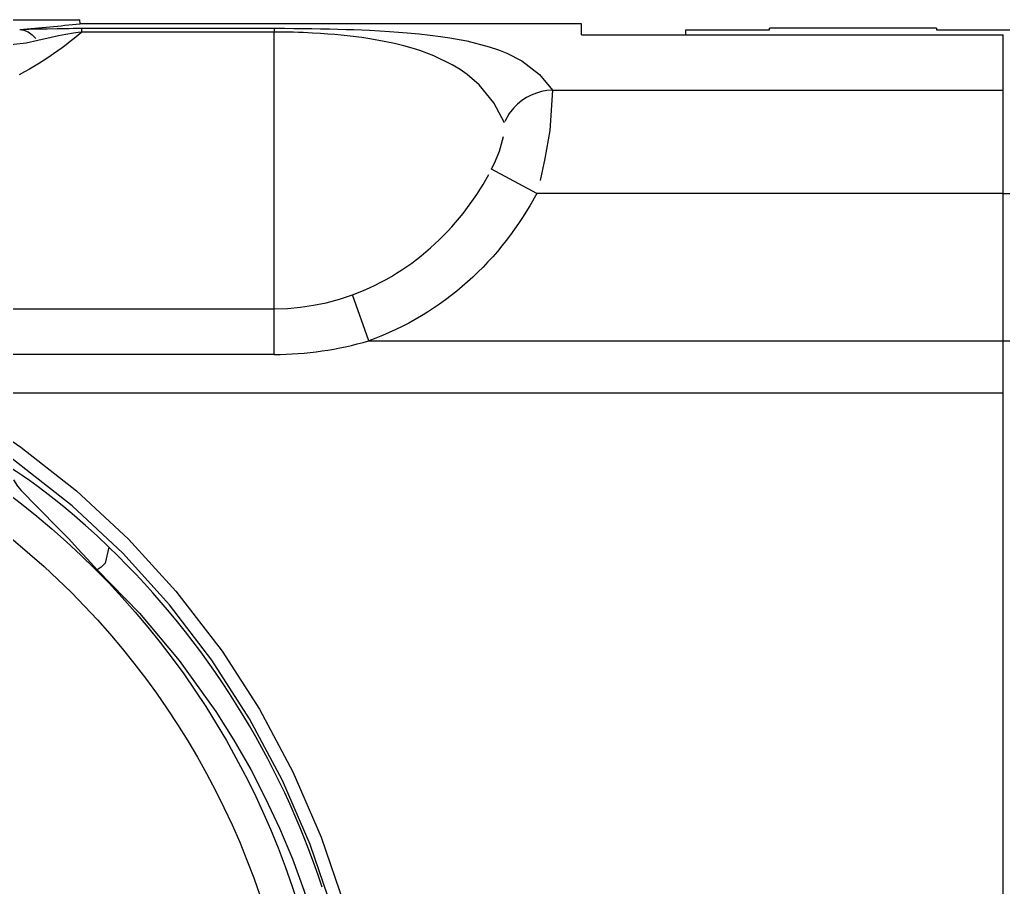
# Model space of a CAD drawing. Header units: millimetres. Extents: x 441156 to 441876, y 4514765 to 4515211.
# Drawn here: x 441593.3129 to 441593.4306, y 4515152.8766 to 4515152.9804 of the extents above; entities that cross this region are included whole.
import ezdxf

# ---------------------------------------------------------------- set-up
doc = ezdxf.new("R2010")
doc.units = ezdxf.units.MM
doc.layers.add('Terminale_sfiato', color=7, linetype='Continuous')

msp = doc.modelspace()

# ---------------------------------------------------------------- linework, layer by layer
at = {"layer": 'Terminale_sfiato', "color": 254, "linetype": 'Continuous'}
for p, q in [((441593.2525942, 4515152.98038146), (441593.3200942, 4515152.98038146)), ((441593.32010291, 4515152.97988259), (441593.32008635, 4515152.97988259)), ((441593.32010291, 4515152.97988259), (441593.3200942, 4515152.98038146)), ((441593.3800942, 4515152.97988259), (441593.32010291, 4515152.97988259)), ((441593.32010293, 4515152.97988126), (441593.32010291, 4515152.97988259)), ((441593.32031761, 4515152.97935017), (441593.34334988, 4515152.97935017)), ((441593.32031761, 4515152.9788999), (441593.32031761, 4515152.97935017)), ((441593.34334988, 4515152.97935017), (441593.34334988, 4515152.9788999)), ((441593.3800942, 4515152.97858657), (441593.3800942, 4515152.97988259)), ((441593.4225942, 4515152.97938259), (441593.4025942, 4515152.97938259)), ((441593.4025942, 4515152.97918483), (441593.4025942, 4515152.97938259)), ((441593.4225942, 4515152.97938259), (441593.4225942, 4515152.97917882)), ((441593.34334988, 4515152.9788999), (441593.32031761, 4515152.9788999)), ((441593.34334988, 4515152.94579049), (441593.34334988, 4515152.9788999)), ((441593.3800942, 4515152.97858657), (441593.4305942, 4515152.97857301)), ((441593.3925942, 4515152.97918483), (441593.4025942, 4515152.97918483)), ((441593.3925942, 4515152.97858322), (441593.3925942, 4515152.97918483)), ((441593.4225942, 4515152.97917882), (441593.4325942, 4515152.97917882)), ((441593.4305942, 4515152.97194013), (441593.4305942, 4515152.97857301)), ((441593.37663128, 4515152.97194013), (441593.4305942, 4515152.97194013)), ((441593.4305942, 4515152.95958402), (441593.4305942, 4515152.97194013)), ((441593.37475303, 4515152.95958402), (441593.3693387, 4515152.96247877)), ((441593.4305942, 4515152.95958402), (441593.37475303, 4515152.95958402)), ((441593.4305942, 4515152.94197255), (441593.4305942, 4515152.95958402)), ((441593.4305942, 4515152.95958402), (441593.4325942, 4515152.95958402)), ((441593.35466985, 4515152.94197255), (441593.35271813, 4515152.94747766)), ((441593.30909377, 4515152.94579049), (441593.34334988, 4515152.94579049)), ((441593.34334988, 4515152.94033645), (441593.34334988, 4515152.94579049)), ((441593.35466985, 4515152.94197255), (441593.4305942, 4515152.94197255)), ((441593.4305942, 4515152.93571395), (441593.4305942, 4515152.94197255)), ((441593.4305942, 4515152.94197255), (441593.4325942, 4515152.94197255)), ((441593.34334988, 4515152.94033645), (441593.30909377, 4515152.94033645)), ((441593.4305942, 4515152.93571395), (441593.30288939, 4515152.93571395)), ((441593.4305942, 4515152.75504897), (441593.4305942, 4515152.93571395)), ((441593.32215113, 4515152.91441648), (441593.32215113, 4515152.91455128))]:
    msp.add_line(p, q, dxfattribs=at)
for points in [[(441593.31287876, 4515152.97921214, 0), (441593.3150367, 4515152.9792748, 0), (441593.31618478, 4515152.97930173, 0), (441593.31738033, 4515152.97932427, 0), (441593.31784296, 4515152.97933134, 0), (441593.31831331, 4515152.97933749, 0), (441593.31879425, 4515152.97934264, 0), (441593.3192771, 4515152.97934655, 0), (441593.31979549, 4515152.97934923, 0), (441593.32031761, 4515152.97935017, 0)], [(441593.34334988, 4515152.97935017, 0), (441593.34396582, 4515152.97934956, 0), (441593.34458018, 4515152.97934772, 0), (441593.34567255, 4515152.97934139, 0), (441593.34674707, 4515152.97933128, 0), (441593.34782704, 4515152.97931706, 0), (441593.34887572, 4515152.97929919, 0), (441593.34993845, 4515152.97927672, 0), (441593.35096058, 4515152.97925068, 0), (441593.35195243, 4515152.97922093, 0), (441593.3528788, 4515152.97918881, 0), (441593.35383657, 4515152.97915082, 0), (441593.35475111, 4515152.97910959, 0), (441593.35597629, 4515152.97904593, 0), (441593.35712592, 4515152.97897635, 0), (441593.35821757, 4515152.97890025, 0), (441593.35924482, 4515152.97881853, 0), (441593.36068062, 4515152.97868536, 0), (441593.36199986, 4515152.97854011, 0), (441593.36322304, 4515152.97838213, 0), (441593.36434076, 4515152.97821452, 0), (441593.36640999, 4515152.97783119, 0), (441593.36904914, 4515152.97715221, 0), (441593.37017781, 4515152.97676984, 0), (441593.37119098, 4515152.97636227, 0), (441593.37296655, 4515152.97544798, 0), (441593.37508155, 4515152.97382768, 0), (441593.37663128, 4515152.97194013, 0)], [(441593.31505142, 4515152.97787363, 0), (441593.31363952, 4515152.97758625, 0), (441593.31217858, 4515152.97739918, 0), (441593.31066639, 4515152.97731996, 0), (441593.30914207, 4515152.9773513, 0), (441593.30716427, 4515152.97754849, 0), (441593.30524065, 4515152.97787933, 0), (441593.30299917, 4515152.97837398, 0), (441593.30285718, 4515152.97840671, 0)], [(441593.32031761, 4515152.9788999, 0), (441593.31987227, 4515152.97851974, 0), (441593.31941305, 4515152.97814147, 0), (441593.31893996, 4515152.97776518, 0), (441593.318453, 4515152.97739092, 0), (441593.31795217, 4515152.97701877, 0), (441593.31743749, 4515152.97664881, 0), (441593.31690897, 4515152.97628112, 0), (441593.31636661, 4515152.97591577, 0), (441593.31581044, 4515152.97555284, 0), (441593.31524047, 4515152.97519241, 0), (441593.31465672, 4515152.97483456, 0), (441593.31405922, 4515152.97447938, 0), (441593.31344799, 4515152.97412695, 0), (441593.31282307, 4515152.97377735, 0)], [(441593.31287876, 4515152.97921214, 0), (441593.31300707, 4515152.97920056, 0), (441593.31313523, 4515152.97918139, 0), (441593.31326307, 4515152.97915465, 0), (441593.31339045, 4515152.97912037, 0), (441593.3135172, 4515152.9790786, 0), (441593.31364317, 4515152.97902938, 0), (441593.31376821, 4515152.97897278, 0), (441593.31389217, 4515152.97890886, 0), (441593.31401489, 4515152.9788377, 0), (441593.31413623, 4515152.9787594, 0), (441593.31425604, 4515152.97867403, 0), (441593.31437417, 4515152.97858172, 0), (441593.31449047, 4515152.97848256, 0), (441593.31460482, 4515152.97837669, 0), (441593.31471706, 4515152.97826423, 0), (441593.31482706, 4515152.97814532, 0), (441593.31493469, 4515152.9780201, 0), (441593.31503981, 4515152.97788872, 0), (441593.31505142, 4515152.97787363, 0)], [(441593.32031761, 4515152.9788999, 0), (441593.32008912, 4515152.97887523, 0), (441593.31986602, 4515152.97884802, 0), (441593.31964873, 4515152.97881886, 0), (441593.319326, 4515152.97877133, 0), (441593.31902982, 4515152.97872376, 0), (441593.31838872, 4515152.97860997, 0), (441593.31750545, 4515152.97843427, 0), (441593.31666624, 4515152.97825176, 0), (441593.31505142, 4515152.97787363, 0)], [(441593.37089311, 4515152.96805878, 0), (441593.36961583, 4515152.97042627, 0), (441593.36786023, 4515152.97257961, 0), (441593.36641787, 4515152.97383479, 0), (441593.36557812, 4515152.97442825, 0), (441593.36464766, 4515152.97499719, 0), (441593.36243411, 4515152.97607096, 0), (441593.36078148, 4515152.97668431, 0), (441593.35985241, 4515152.97697574, 0), (441593.3588468, 4515152.97725517, 0), (441593.35773062, 4515152.97752734, 0), (441593.35650432, 4515152.97778628, 0), (441593.35478232, 4515152.97808972, 0), (441593.35382069, 4515152.97823256, 0), (441593.35278538, 4515152.97836741, 0), (441593.35208978, 4515152.97844786, 0), (441593.3513583, 4515152.97852421, 0), (441593.35058345, 4515152.97859637, 0), (441593.3497754, 4515152.97866256, 0), (441593.3488739, 4515152.97872601, 0), (441593.34792299, 4515152.97878165, 0), (441593.34737528, 4515152.97880862, 0), (441593.34681305, 4515152.97883257, 0), (441593.34623243, 4515152.97885339, 0), (441593.34564827, 4515152.9788704, 0), (441593.34501266, 4515152.97888448, 0), (441593.34436806, 4515152.97889413, 0), (441593.34385987, 4515152.97889845, 0), (441593.34334988, 4515152.9788999, 0)], [(441593.37663128, 4515152.97194013, 0), (441593.37641422, 4515152.97193311, 0), (441593.37619743, 4515152.97191857, 0), (441593.37598117, 4515152.97189652, 0), (441593.3757657, 4515152.971867, 0), (441593.37555129, 4515152.97183005, 0), (441593.37533819, 4515152.9717857, 0), (441593.37512666, 4515152.97173401, 0), (441593.37491697, 4515152.97167505, 0), (441593.37470937, 4515152.97160888, 0), (441593.37450411, 4515152.97153559, 0), (441593.37430144, 4515152.97145527, 0), (441593.37410161, 4515152.97136801, 0), (441593.37390487, 4515152.97127392, 0), (441593.37371144, 4515152.97117311, 0), (441593.37352157, 4515152.97106571, 0), (441593.37333549, 4515152.97095185, 0), (441593.37315342, 4515152.97083167, 0), (441593.3729756, 4515152.97070531, 0), (441593.37280222, 4515152.97057293, 0), (441593.37263351, 4515152.97043468, 0), (441593.37246968, 4515152.97029075, 0), (441593.37231091, 4515152.97014129, 0), (441593.3721574, 4515152.9699865, 0), (441593.37200935, 4515152.96982657, 0), (441593.37186693, 4515152.96966168, 0), (441593.37173031, 4515152.96949204, 0), (441593.37159967, 4515152.96931786, 0), (441593.37147515, 4515152.96913934, 0), (441593.37135691, 4515152.96895671, 0), (441593.37124511, 4515152.96877019, 0), (441593.37113986, 4515152.96858, 0), (441593.3710413, 4515152.96838638, 0), (441593.37094956, 4515152.96818956, 0), (441593.37089311, 4515152.96805878, 0)], [(441593.37663128, 4515152.97194013, 0), (441593.37667098, 4515152.97175868, 0), (441593.37669491, 4515152.97150549, 0), (441593.37670312, 4515152.97117255, 0), (441593.3766948, 4515152.97076781, 0), (441593.37667087, 4515152.97030809, 0), (441593.37663128, 4515152.96978598, 0), (441593.3765743, 4515152.96918901, 0), (441593.37650068, 4515152.96853393, 0), (441593.37641375, 4515152.96785102, 0), (441593.37631112, 4515152.96712245, 0), (441593.37618956, 4515152.96633335, 0), (441593.37605139, 4515152.96550631, 0), (441593.37589873, 4515152.96465845, 0), (441593.37572994, 4515152.96378426, 0), (441593.37554045, 4515152.96286739, 0), (441593.37533442, 4515152.96193448, 0), (441593.37515144, 4515152.96115386, 0), (441593.37495741, 4515152.96036878, 0), (441593.37475303, 4515152.95958402, 0)], [(441593.4305942, 4515152.97194013, 0), (441593.430664, 4515152.97193893, 0)], [(441593.3693387, 4515152.96247877, 0), (441593.36950804, 4515152.96281418, 0), (441593.36966868, 4515152.96315093, 0), (441593.36981984, 4515152.96348649, 0), (441593.36998772, 4515152.96388382, 0), (441593.37014162, 4515152.96427473, 0), (441593.3702848, 4515152.96466631, 0), (441593.37041319, 4515152.96504569, 0), (441593.37052623, 4515152.96540806, 0), (441593.37062515, 4515152.96575406, 0), (441593.37071207, 4515152.96608904, 0), (441593.37078502, 4515152.96640345, 0), (441593.37084509, 4515152.96669958, 0), (441593.37089161, 4515152.96697186, 0), (441593.37092541, 4515152.96722394, 0), (441593.37094568, 4515152.96744894, 0), (441593.37095256, 4515152.96764383, 0), (441593.3709464, 4515152.9678104, 0), (441593.37092664, 4515152.96795019, 0), (441593.37089311, 4515152.96805878, 0)], [(441593.35271813, 4515152.94747766, 0), (441593.35340774, 4515152.94773964, 0), (441593.35408937, 4515152.94801927, 0), (441593.35476255, 4515152.94831617, 0), (441593.35542686, 4515152.94862993, 0), (441593.35608188, 4515152.94896016, 0), (441593.35672722, 4515152.94930642, 0), (441593.35736251, 4515152.94966829, 0), (441593.35798742, 4515152.95004532, 0), (441593.35860161, 4515152.95043705, 0), (441593.35920479, 4515152.95084304, 0), (441593.35979669, 4515152.95126283, 0), (441593.36037704, 4515152.95169596, 0), (441593.36094562, 4515152.95214195, 0), (441593.36150222, 4515152.95260036, 0), (441593.36204665, 4515152.95307072, 0), (441593.36257873, 4515152.95355257, 0), (441593.36309831, 4515152.95404546, 0), (441593.36360527, 4515152.95454895, 0), (441593.36409948, 4515152.95506259, 0), (441593.36458085, 4515152.95558595, 0), (441593.3650493, 4515152.95611861, 0), (441593.36550475, 4515152.95666013, 0), (441593.36594716, 4515152.95721013, 0), (441593.36637648, 4515152.9577682, 0), (441593.36679269, 4515152.95833394, 0), (441593.36719576, 4515152.95890698, 0), (441593.3675857, 4515152.95948696, 0), (441593.3679625, 4515152.96007352, 0), (441593.36832618, 4515152.96066631, 0), (441593.36867675, 4515152.96126499, 0), (441593.36901425, 4515152.96186925, 0), (441593.3693387, 4515152.96247877, 0)], [(441593.37475303, 4515152.95958402, 0), (441593.37435271, 4515152.95885368, 0), (441593.37393651, 4515152.95813073, 0), (441593.37350448, 4515152.95741553, 0), (441593.37305664, 4515152.95670848, 0), (441593.37259305, 4515152.95600997, 0), (441593.37211378, 4515152.9553204, 0), (441593.37161888, 4515152.95464018, 0), (441593.37110845, 4515152.95396973, 0), (441593.37058257, 4515152.95330948, 0), (441593.37004134, 4515152.95265985, 0), (441593.3694849, 4515152.95202129, 0), (441593.36891337, 4515152.95139423, 0), (441593.36832689, 4515152.95077914, 0), (441593.36772564, 4515152.95017646, 0), (441593.36710978, 4515152.94958665, 0), (441593.36647953, 4515152.94901017, 0), (441593.36583509, 4515152.94844749, 0), (441593.36517669, 4515152.94789906, 0), (441593.36450458, 4515152.94736537, 0), (441593.36381904, 4515152.94684686, 0), (441593.36312035, 4515152.94634401, 0), (441593.36240883, 4515152.94585727, 0), (441593.36168479, 4515152.9453871, 0), (441593.3609486, 4515152.94493395, 0), (441593.36020061, 4515152.94449825, 0), (441593.35944122, 4515152.94408046, 0), (441593.35867084, 4515152.94368099, 0), (441593.35788991, 4515152.94330026, 0), (441593.35709886, 4515152.94293866, 0), (441593.35629817, 4515152.9425966, 0), (441593.35548833, 4515152.94227445, 0), (441593.35466985, 4515152.94197255, 0)], [(441593.34334988, 4515152.94579049, 0), (441593.34491403, 4515152.94583703, 0), (441593.34647263, 4515152.94597592, 0), (441593.34803401, 4515152.94620838, 0), (441593.34955153, 4515152.94652465, 0), (441593.35114864, 4515152.94695517, 0), (441593.35271813, 4515152.94747766, 0)], [(441593.30288939, 4515152.93571395, 0), (441593.3080565, 4515152.93262823, 0), (441593.31303214, 4515152.92924918, 0), (441593.31968227, 4515152.92401629, 0), (441593.32591982, 4515152.91821841, 0), (441593.33158607, 4515152.91201329, 0), (441593.33710427, 4515152.90483816, 0), (441593.34157772, 4515152.89788723, 0), (441593.34557921, 4515152.89039498, 0), (441593.34896366, 4515152.88257808, 0), (441593.35169475, 4515152.87451494, 0)], [(441593.4305942, 4515152.93571395, 0), (441593.430664, 4515152.9357137, 0)], [(441593.35025547, 4515152.87399237, 0), (441593.34764378, 4515152.88170988, 0), (441593.3443279, 4515152.88938166, 0), (441593.34039151, 4515152.89675966, 0), (441593.33587625, 4515152.90377121, 0), (441593.33080788, 4515152.9103768, 0), (441593.32521843, 4515152.91654249, 0), (441593.31914391, 4515152.92222992, 0), (441593.31215331, 4515152.92774334, 0), (441593.30724951, 4515152.93106184, 0), (441593.30215788, 4515152.93409175, 0)], [(441593.3235557, 4515152.91729216, 0), (441593.32213726, 4515152.91863395, 0), (441593.32077335, 4515152.91987114, 0), (441593.3194394, 4515152.92103273, 0), (441593.31818304, 4515152.92208431, 0), (441593.31701496, 4515152.9230256, 0), (441593.31594011, 4515152.92386076, 0), (441593.31494549, 4515152.92460651, 0), (441593.31406059, 4515152.92524677, 0), (441593.31318878, 4515152.92585365, 0), (441593.3124741, 4515152.92632891, 0), (441593.31191153, 4515152.92668174, 0), (441593.31152933, 4515152.92689803, 0), (441593.31138307, 4515152.92696375, 0), (441593.31132119, 4515152.92696834, 0)], [(441593.31215265, 4515152.92531606, 0), (441593.31220346, 4515152.92517158, 0), (441593.31232329, 4515152.92497382, 0), (441593.31262541, 4515152.92458214, 0), (441593.31307027, 4515152.92407658, 0), (441593.31366127, 4515152.92344878, 0), (441593.31439266, 4515152.92269905, 0), (441593.31509619, 4515152.92198876, 0), (441593.31589086, 4515152.92118911, 0), (441593.3167823, 4515152.92028807, 0), (441593.31776139, 4515152.9192873, 0), (441593.31875306, 4515152.91825696, 0), (441593.31981399, 4515152.91713169, 0), (441593.32095224, 4515152.91589382, 0), (441593.32215113, 4515152.91455128, 0)], [(441593.3235557, 4515152.91729216, 0), (441593.32357994, 4515152.91726507, 0), (441593.32360244, 4515152.91723628, 0), (441593.32362317, 4515152.91720582, 0), (441593.32364211, 4515152.91717373, 0), (441593.32365923, 4515152.91714005, 0), (441593.32367451, 4515152.91710482, 0), (441593.32368794, 4515152.91706809, 0), (441593.32369949, 4515152.91702989, 0), (441593.32370916, 4515152.91699029, 0), (441593.32371693, 4515152.91694931, 0), (441593.32372279, 4515152.91690702, 0), (441593.32372674, 4515152.91686346, 0), (441593.32372877, 4515152.91681869, 0), (441593.32372887, 4515152.91677277, 0), (441593.32372706, 4515152.91672574, 0), (441593.32372332, 4515152.91667767, 0), (441593.32371767, 4515152.91662861, 0), (441593.32371011, 4515152.91657863, 0), (441593.32370065, 4515152.91652778, 0), (441593.3236893, 4515152.91647613, 0), (441593.32367608, 4515152.91642374, 0), (441593.323661, 4515152.91637068, 0), (441593.32364408, 4515152.916317, 0), (441593.32362534, 4515152.91626277, 0), (441593.3236048, 4515152.91620807, 0), (441593.3235825, 4515152.91615295, 0), (441593.32355845, 4515152.91609749, 0), (441593.32353268, 4515152.91604175, 0), (441593.32350524, 4515152.9159858, 0), (441593.32347614, 4515152.9159297, 0), (441593.32344543, 4515152.91587353, 0), (441593.32341314, 4515152.91581736, 0), (441593.32337931, 4515152.91576124, 0), (441593.32334399, 4515152.91570526, 0), (441593.32330722, 4515152.91564948, 0), (441593.32326903, 4515152.91559397, 0), (441593.32322949, 4515152.91553879, 0), (441593.32318863, 4515152.91548401, 0), (441593.3231465, 4515152.9154297, 0), (441593.32310317, 4515152.91537592, 0), (441593.32305867, 4515152.91532275, 0), (441593.32301307, 4515152.91527024, 0), (441593.32296642, 4515152.91521846, 0), (441593.32291877, 4515152.91516748, 0), (441593.32287019, 4515152.91511734, 0), (441593.32282073, 4515152.91506813, 0), (441593.32277046, 4515152.91501989, 0), (441593.32271943, 4515152.91497268, 0), (441593.32266771, 4515152.91492656, 0), (441593.32261536, 4515152.9148816, 0), (441593.32256245, 4515152.91483783, 0), (441593.32250903, 4515152.91479532, 0), (441593.32245518, 4515152.91475412, 0), (441593.32240096, 4515152.91471428, 0), (441593.32234643, 4515152.91467584, 0), (441593.32229167, 4515152.91463886, 0), (441593.32223673, 4515152.91460338, 0), (441593.32218169, 4515152.91456944, 0), (441593.32215113, 4515152.91455128, 0)], [(441593.32215113, 4515152.91455128, 0), (441593.32722617, 4515152.90936769, 0), (441593.33197255, 4515152.9037258, 0), (441593.33635125, 4515152.89762182, 0), (441593.33850215, 4515152.89420776, 0), (441593.34052879, 4515152.89066704, 0), (441593.34231555, 4515152.88721987, 0), (441593.3439771, 4515152.88366571, 0), (441593.34551389, 4515152.87998746, 0), (441593.34689381, 4515152.87625167, 0), (441593.34817883, 4515152.87224935, 0), (441593.34929429, 4515152.86815754, 0)]]:
    msp.add_polyline3d(points, dxfattribs=at)
for radius in [0.098, 0.094]:
    msp.add_circle((441593.2525942, 4515152.84538146), radius, dxfattribs=at)
for centre, radius, start, end in [((441593.25141735, 4515153.68067353), 0.70414888, 275.00741673, 275.59776601), ((441593.34329795, 4515152.98052094), 0.04018784, 270.0740439, 286.4362394), ((441593.25404555, 4515152.8453215), 0.10005371, 18.2079096, 45.9963388)]:
    msp.add_arc(centre, radius, start, end, dxfattribs=at)

doc.saveas('drawing.dxf')
